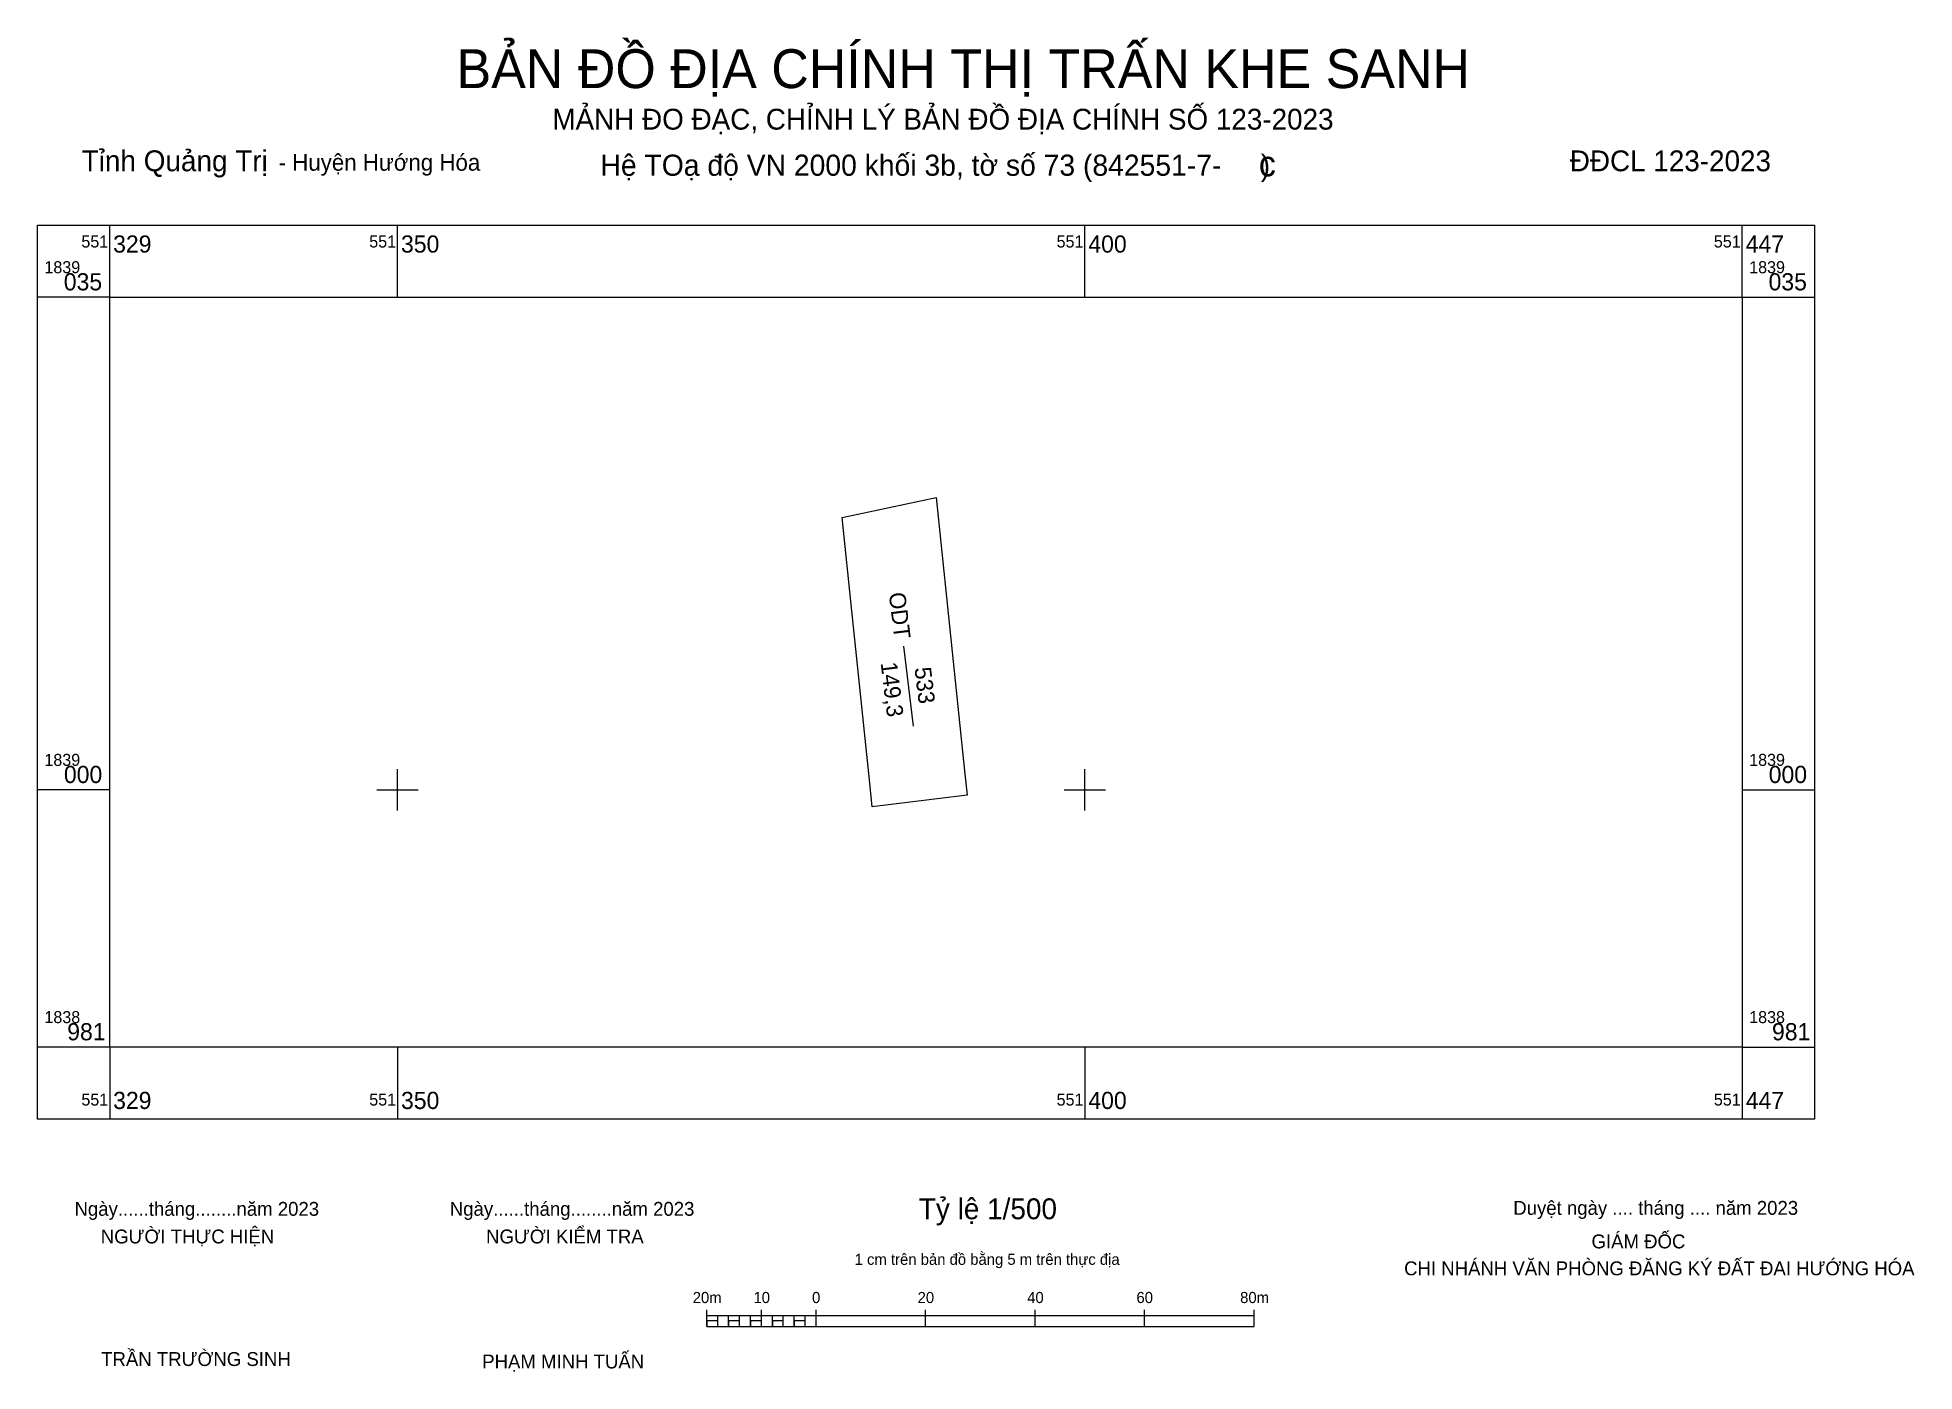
# Model space of a CAD drawing. Extents: x 551324 to 551460, y 1838958 to 1839055.
import ezdxf

# ---------------------------------------------------------------- set-up
doc = ezdxf.new("R2010")
doc.units = 0
for name, color, linetype in [('Level 10', 7, 'Continuous'), ('Level 13', 7, 'Continuous'), ('Level 2', 7, 'Continuous'), ('Level 4', 7, 'Continuous'), ('Level 63', 7, 'Continuous')]:
    doc.layers.add(name, color=color, linetype=linetype)

msp = doc.modelspace()

# ---------------------------------------------------------------- linework, layer by layer
at = {"layer": 'Level 10'}
for p, q in [((551382.34, 1839019.82), (551389.18, 1839021.29)), ((551389.18, 1839021.29), (551391.24, 1839001.4)), ((551383.05, 1839013.02), (551382.34, 1839019.82)), ((551384.35, 1839000.5), (551383.05, 1839013.02))]:
    msp.add_line(p, q, dxfattribs=at)
msp.add_lwpolyline([(551391.24, 1839001.4), (551391.43, 1838999.62), (551384.53, 1838998.76), (551384.35, 1839000.5)], dxfattribs=at)
at = {"layer": 'Level 13'}
msp.add_line((551386.8, 1839010.47), (551387.51, 1839004.63), dxfattribs=at)
at = {"layer": 'Level 2'}
for p, q in [((551372.49, 1838960.95), (551372.49, 1838962.17)), ((551376.47, 1838960.95), (551376.47, 1838962.17)), ((551380.45, 1838960.95), (551380.45, 1838962.17)), ((551388.41, 1838960.95), (551388.41, 1838962.17)), ((551396.38, 1838960.95), (551396.38, 1838962.17)), ((551404.34, 1838960.95), (551404.34, 1838962.17)), ((551412.3, 1838960.95), (551412.3, 1838962.17)), ((551372.49, 1838961.76), (551412.3, 1838961.76)), ((551372.49, 1838960.95), (551412.3, 1838960.95)), ((551373.29, 1838960.95), (551373.29, 1838961.76)), ((551374.08, 1838960.95), (551374.08, 1838961.76)), ((551374.88, 1838960.95), (551374.88, 1838961.76)), ((551375.68, 1838960.95), (551375.68, 1838961.76)), ((551377.27, 1838960.95), (551377.27, 1838961.76)), ((551378.06, 1838960.95), (551378.06, 1838961.76)), ((551378.86, 1838960.95), (551378.86, 1838961.76)), ((551379.66, 1838960.95), (551379.66, 1838961.76))]:
    msp.add_line(p, q, dxfattribs=at)
for points in [[(551372.49, 1838960.95), (551373.29, 1838960.95), (551373.29, 1838961.36), (551372.49, 1838961.36)], [(551374.08, 1838960.95), (551374.88, 1838960.95), (551374.88, 1838961.36), (551374.08, 1838961.36)], [(551375.68, 1838960.95), (551376.47, 1838960.95), (551376.47, 1838961.36), (551375.68, 1838961.36)], [(551377.27, 1838960.95), (551378.06, 1838960.95), (551378.06, 1838961.36), (551377.27, 1838961.36)], [(551378.86, 1838960.95), (551379.66, 1838960.95), (551379.66, 1838961.36), (551378.86, 1838961.36)]]:
    msp.add_lwpolyline(points, close=True, dxfattribs=at)
at = {"layer": 'Level 63'}
for p, q in [((551329.06, 1839035.85), (551329.06, 1839041.1)), ((551350, 1839035.85), (551350, 1839041.1)), ((551400, 1839035.85), (551400, 1839041.1)), ((551447.82, 1839035.85), (551447.82, 1839041.1)), ((551329.06, 1839035.85), (551323.81, 1839035.85)), ((551447.82, 1839035.85), (551453.07, 1839035.85)), ((551350, 1838998.5), (551350, 1839001.5)), ((551400, 1838998.5), (551400, 1839001.5)), ((551329.06, 1839000), (551323.81, 1839000)), ((551348.5, 1839000), (551351.5, 1839000)), ((551398.5, 1839000), (551401.5, 1839000)), ((551447.82, 1839000), (551453.07, 1839000)), ((551329.06, 1838981.28), (551323.81, 1838981.28)), ((551329.06, 1838981.28), (551329.06, 1838976.03)), ((551350, 1838981.28), (551350, 1838976.03)), ((551400, 1838981.28), (551400, 1838976.03)), ((551447.82, 1838981.28), (551447.82, 1838976.03)), ((551447.82, 1838981.28), (551453.07, 1838981.28))]:
    msp.add_line(p, q, dxfattribs=at)
for points in [[(551323.81, 1839041.1), (551453.07, 1839041.1), (551453.07, 1838976.03), (551323.81, 1838976.03), (551323.81, 1839041.1)], [(551329.06, 1839035.85), (551447.82, 1839035.85), (551447.82, 1838981.28), (551329.06, 1838981.28), (551329.06, 1839035.85)]]:
    msp.add_lwpolyline(points, dxfattribs=at)

# ---------------------------------------------------------------- texts
at = {"layer": 'Level 13'}
msp.add_text('533', height=1.2, rotation=276.8818, dxfattribs=at).set_placement((551387.6, 1839008.87))
at = {"layer": 'Level 2'}
for s, height, p in [('BẢN ĐỒ ĐỊA CHÍNH THỊ TRẤN KHE SANH', 2.827, (551354.29, 1839051.07)), ('MẢNH ĐO ĐẠC, CHỈNH LÝ BẢN ĐỒ ĐỊA CHÍNH SỐ 123-2023', 1.5143, (551361.26, 1839048.05)), ('Tỉnh Quảng Trị', 1.5185, (551327.02, 1839045.02)), ('- Huyện Hướng Hóa', 1.2116, (551341.35, 1839045.06)), ('Hệ TOạ độ VN 2000 khối 3b, tờ số 73 (842551-7-     )', 1.5391, (551364.76, 1839044.69)), (' ĐĐCL 123-2023', 1.5143, (551434.71, 1839045.02)), ('Tỷ lệ 1/500', 1.5189, (551387.92, 1838968.76)), ('Duyệt ngày .... tháng .... năm 2023', 1.0099, (551431.16, 1838969.08)), ('Ngày......tháng........năm 2023', 1.0099, (551326.5, 1838969.01)), ('Ngày......tháng........năm 2023', 1.0099, (551353.8, 1838969.01)), ('NGƯỜI THỰC HIỆN', 1.0099, (551328.41, 1838967)), ('NGƯỜI KIỂM TRA', 1.0099, (551356.44, 1838967)), ('GIÁM ĐỐC', 1.01, (551436.85, 1838966.64)), ('1 cm trên bản đồ bằng 5 m trên thực địa', 0.8078, (551383.25, 1838965.44)), ('CHI NHÁNH VĂN PHÒNG ĐĂNG KÝ ĐẤT ĐAI HƯỚNG HÓA', 1.0099, (551423.22, 1838964.68)), ('20m', 0.808, (551371.47, 1838962.66)), ('10', 0.808, (551375.89, 1838962.66)), ('0', 0.808, (551380.15, 1838962.66)), ('20', 0.808, (551387.83, 1838962.66)), ('40', 0.808, (551395.8, 1838962.66)), ('60', 0.808, (551403.75, 1838962.66)), ('80m', 0.808, (551411.29, 1838962.66)), ('TRẦN TRƯỜNG SINH', 1.0099, (551328.44, 1838958.08)), ('PHẠM MINH TUẤN', 1.0099, (551356.16, 1838957.9))]:
    msp.add_text(s, height=height, dxfattribs=at).set_placement(p)
msp.add_text('ODT', height=1.2, rotation=276.8818, dxfattribs=at).set_placement((551385.73, 1839014.31))
at = {"layer": 'Level 4'}
msp.add_text('149,3', height=1.2, rotation=276.8818, dxfattribs=at).set_placement((551385.14, 1839009.24))
at = {"layer": 'Level 63'}
for s, height, p in [('c', 1.85, (551412.65, 1839044.65)), ('551', 0.875, (551327, 1839039.47)), ('329', 1.25, (551329.31, 1839039.1)), ('551', 0.875, (551347.94, 1839039.47)), ('350', 1.25, (551350.25, 1839039.1)), ('551', 0.875, (551397.94, 1839039.47)), ('400', 1.25, (551400.25, 1839039.1)), ('551', 0.875, (551445.75, 1839039.47)), ('447', 1.25, (551448.07, 1839039.1)), ('1839', 0.875, (551324.31, 1839037.6)), ('1839', 0.875, (551448.32, 1839037.6)), ('035', 1.25, (551325.72, 1839036.35)), ('035', 1.25, (551449.73, 1839036.35)), ('1839', 0.875, (551324.31, 1839001.75)), ('000', 1.25, (551325.73, 1839000.5)), ('1839', 0.875, (551448.32, 1839001.75)), ('000', 1.25, (551449.74, 1839000.5)), ('1838', 0.875, (551324.31, 1838983.03)), ('1838', 0.875, (551448.32, 1838983.03)), ('981', 1.25, (551325.97, 1838981.78)), ('981', 1.25, (551449.98, 1838981.78)), ('551', 0.875, (551327, 1838977.03)), ('329', 1.25, (551329.31, 1838976.78)), ('551', 0.875, (551347.94, 1838977.03)), ('350', 1.25, (551350.25, 1838976.78)), ('551', 0.875, (551397.94, 1838977.03)), ('400', 1.25, (551400.25, 1838976.78)), ('551', 0.875, (551445.75, 1838977.03)), ('447', 1.25, (551448.07, 1838976.78))]:
    msp.add_text(s, height=height, dxfattribs=at).set_placement(p)

doc.saveas('drawing.dxf')
